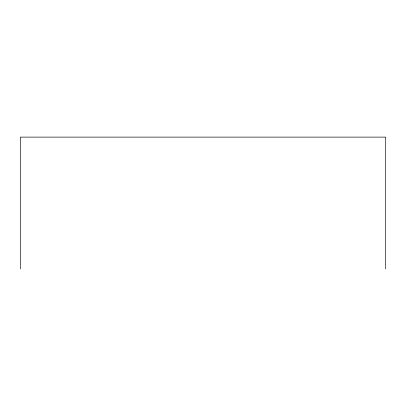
<?xml version="1.0" encoding="UTF-8"?>
<svg xmlns="http://www.w3.org/2000/svg" width="406" height="406" viewBox="0 0 406 406"><rect width="100%" height="100%" fill="white"/><g stroke="black" fill="none" stroke-linecap="round" stroke-linejoin="round"><path stroke-width="0.61" d="M385.7 268.884L385.7 137.116L20.3 137.116L20.3 268.884"/></g></svg>
